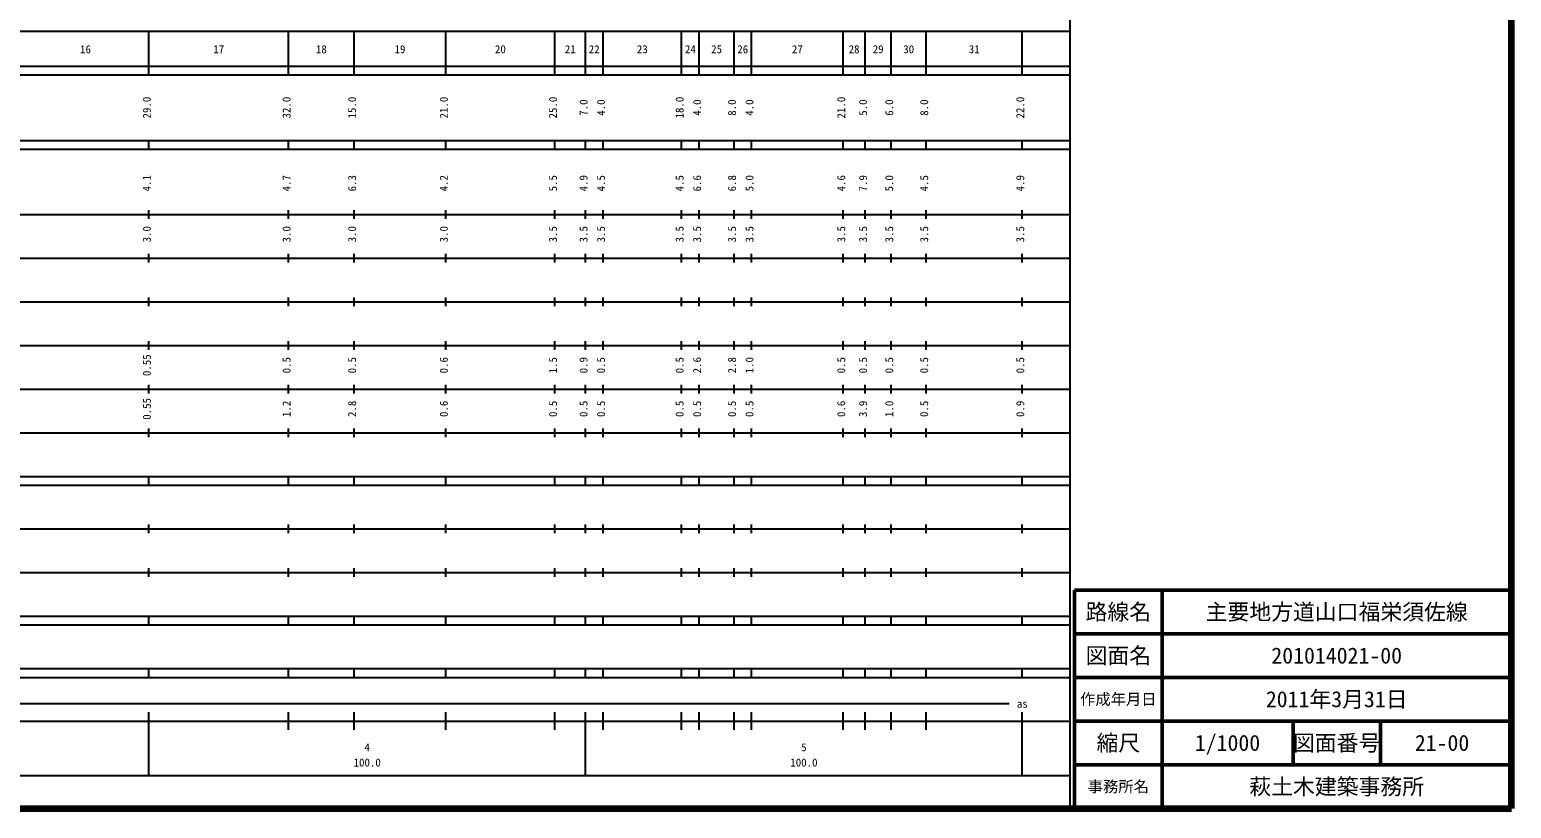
# Model space of a CAD drawing. Units: millimetres on the paper, enlarged 1000 times. Extents: x 40000 to 680000, y 20000 to 380000.
# Drawn here: x 340699 to 680000, y 20000 to 198357 of the extents above; entities that cross this region are included whole.
import ezdxf
from ezdxf.enums import TextEntityAlignment as Align

# ---------------------------------------------------------------- set-up
doc = ezdxf.new("R2010")
doc.units = ezdxf.units.MM
doc.header["$LTSCALE"] = 1000
for name, color, linetype, lineweight in [('M-TTL', 2, 'Continuous', 140), ('M-TTL-BAND', 7, 'Continuous', 25), ('M-TTL-FRAM', 2, 'Continuous', 50), ('M-TTL-LINE', 7, 'Continuous', 50)]:
    doc.layers.add(name, color=color, linetype=linetype, lineweight=lineweight)
doc.layers.add('M-TTL-TXT', color=7, linetype='Continuous')
doc.styles.add('ＭＳ ゴシック', font='')
doc.styles.get('ＭＳ ゴシック').set_extended_font_data('MS Gothic')

msp = doc.modelspace()

# ---------------------------------------------------------------- linework, layer by layer
at = {"layer": 'M-TTL'}
for p, q in [((680000, 20000), (680000, 380000)), ((40000, 20000), (680000, 20000))]:
    msp.add_line(p, q, dxfattribs=at)
at = {"layer": 'M-TTL-BAND'}
for p, q in [((579000, 20000), (579000, 370000)), ((68000, 198000), (579000, 198000)), ((368000, 188000), (368000, 198000)), ((400000, 188000), (400000, 198000)), ((415000, 188000), (415000, 198000)), ((436000, 188000), (436000, 198000)), ((461000, 188000), (461000, 198000)), ((468000, 188000), (468000, 198000)), ((472000, 188000), (472000, 198000)), ((490000, 188000), (490000, 198000)), ((494000, 188000), (494000, 198000)), ((502000, 188000), (502000, 198000)), ((506000, 188000), (506000, 198000)), ((527000, 188000), (527000, 198000)), ((532000, 188000), (532000, 198000)), ((538000, 188000), (538000, 198000)), ((546000, 188000), (546000, 198000)), ((568000, 188000), (568000, 198000)), ((40000, 190000), (579000, 190000)), ((40000, 188000), (579000, 188000)), ((40000, 173000), (579000, 173000)), ((40000, 171000), (579000, 171000)), ((368000, 171000), (368000, 173000)), ((400000, 171000), (400000, 173000)), ((415000, 171000), (415000, 173000)), ((436000, 171000), (436000, 173000)), ((461000, 171000), (461000, 173000)), ((468000, 171000), (468000, 173000)), ((472000, 171000), (472000, 173000)), ((490000, 171000), (490000, 173000)), ((494000, 171000), (494000, 173000)), ((502000, 171000), (502000, 173000)), ((506000, 171000), (506000, 173000)), ((527000, 171000), (527000, 173000)), ((532000, 171000), (532000, 173000)), ((538000, 171000), (538000, 173000)), ((546000, 171000), (546000, 173000)), ((568000, 171000), (568000, 173000)), ((368000, 155000), (368000, 157000)), ((400000, 155000), (400000, 157000)), ((415000, 155000), (415000, 157000)), ((436000, 155000), (436000, 157000)), ((461000, 155000), (461000, 157000)), ((468000, 155000), (468000, 157000)), ((472000, 155000), (472000, 157000)), ((490000, 155000), (490000, 157000)), ((494000, 155000), (494000, 157000)), ((502000, 155000), (502000, 157000)), ((506000, 155000), (506000, 157000)), ((527000, 155000), (527000, 157000)), ((532000, 155000), (532000, 157000)), ((538000, 155000), (538000, 157000)), ((546000, 155000), (546000, 157000)), ((568000, 155000), (568000, 157000)), ((40000, 156000), (579000, 156000)), ((46000, 146000), (579000, 146000)), ((368000, 145000), (368000, 147000)), ((400000, 145000), (400000, 147000)), ((415000, 145000), (415000, 147000)), ((436000, 145000), (436000, 147000)), ((461000, 145000), (461000, 147000)), ((468000, 145000), (468000, 147000)), ((472000, 145000), (472000, 147000)), ((490000, 145000), (490000, 147000)), ((494000, 145000), (494000, 147000)), ((502000, 145000), (502000, 147000)), ((506000, 145000), (506000, 147000)), ((527000, 145000), (527000, 147000)), ((532000, 145000), (532000, 147000)), ((538000, 145000), (538000, 147000)), ((546000, 145000), (546000, 147000)), ((568000, 145000), (568000, 147000)), ((52000, 136000), (579000, 136000)), ((368000, 135000), (368000, 137000)), ((400000, 135000), (400000, 137000)), ((415000, 135000), (415000, 137000)), ((436000, 135000), (436000, 137000)), ((461000, 135000), (461000, 137000)), ((468000, 135000), (468000, 137000)), ((472000, 135000), (472000, 137000)), ((490000, 135000), (490000, 137000)), ((494000, 135000), (494000, 137000)), ((502000, 135000), (502000, 137000)), ((506000, 135000), (506000, 137000)), ((527000, 135000), (527000, 137000)), ((532000, 135000), (532000, 137000)), ((538000, 135000), (538000, 137000)), ((546000, 135000), (546000, 137000)), ((568000, 135000), (568000, 137000)), ((46000, 126000), (579000, 126000)), ((368000, 125000), (368000, 127000)), ((400000, 125000), (400000, 127000)), ((415000, 125000), (415000, 127000)), ((436000, 125000), (436000, 127000)), ((461000, 125000), (461000, 127000)), ((468000, 125000), (468000, 127000)), ((472000, 125000), (472000, 127000)), ((490000, 125000), (490000, 127000)), ((494000, 125000), (494000, 127000)), ((502000, 125000), (502000, 127000)), ((506000, 125000), (506000, 127000)), ((527000, 125000), (527000, 127000)), ((532000, 125000), (532000, 127000)), ((538000, 125000), (538000, 127000)), ((546000, 125000), (546000, 127000)), ((568000, 125000), (568000, 127000)), ((52000, 116000), (579000, 116000)), ((368000, 115000), (368000, 117000)), ((400000, 115000), (400000, 117000)), ((415000, 115000), (415000, 117000)), ((436000, 115000), (436000, 117000)), ((461000, 115000), (461000, 117000)), ((468000, 115000), (468000, 117000)), ((472000, 115000), (472000, 117000)), ((490000, 115000), (490000, 117000)), ((494000, 115000), (494000, 117000)), ((502000, 115000), (502000, 117000)), ((506000, 115000), (506000, 117000)), ((527000, 115000), (527000, 117000)), ((532000, 115000), (532000, 117000)), ((538000, 115000), (538000, 117000)), ((546000, 115000), (546000, 117000)), ((568000, 115000), (568000, 117000)), ((46000, 106000), (579000, 106000)), ((368000, 105000), (368000, 107000)), ((400000, 105000), (400000, 107000)), ((415000, 105000), (415000, 107000)), ((436000, 105000), (436000, 107000)), ((461000, 105000), (461000, 107000)), ((468000, 105000), (468000, 107000)), ((472000, 105000), (472000, 107000)), ((490000, 105000), (490000, 107000)), ((494000, 105000), (494000, 107000)), ((502000, 105000), (502000, 107000)), ((506000, 105000), (506000, 107000)), ((527000, 105000), (527000, 107000)), ((532000, 105000), (532000, 107000)), ((538000, 105000), (538000, 107000)), ((546000, 105000), (546000, 107000)), ((568000, 105000), (568000, 107000)), ((40000, 96000), (579000, 96000)), ((368000, 94000), (368000, 96000)), ((400000, 94000), (400000, 96000)), ((415000, 94000), (415000, 96000)), ((436000, 94000), (436000, 96000)), ((461000, 94000), (461000, 96000)), ((468000, 94000), (468000, 96000)), ((472000, 94000), (472000, 96000)), ((490000, 94000), (490000, 96000)), ((494000, 94000), (494000, 96000)), ((502000, 94000), (502000, 96000)), ((506000, 94000), (506000, 96000)), ((527000, 94000), (527000, 96000)), ((532000, 94000), (532000, 96000)), ((538000, 94000), (538000, 96000)), ((546000, 94000), (546000, 96000)), ((568000, 94000), (568000, 96000)), ((40000, 94000), (579000, 94000)), ((368000, 83000), (368000, 85000)), ((400000, 83000), (400000, 85000)), ((415000, 83000), (415000, 85000)), ((436000, 83000), (436000, 85000)), ((461000, 83000), (461000, 85000)), ((468000, 83000), (468000, 85000)), ((472000, 83000), (472000, 85000)), ((490000, 83000), (490000, 85000)), ((494000, 83000), (494000, 85000)), ((502000, 83000), (502000, 85000)), ((506000, 83000), (506000, 85000)), ((527000, 83000), (527000, 85000)), ((532000, 83000), (532000, 85000)), ((538000, 83000), (538000, 85000)), ((546000, 83000), (546000, 85000)), ((568000, 83000), (568000, 85000)), ((49000, 84000), (579000, 84000)), ((368000, 73000), (368000, 75000)), ((400000, 73000), (400000, 75000)), ((415000, 73000), (415000, 75000)), ((436000, 73000), (436000, 75000)), ((461000, 73000), (461000, 75000)), ((468000, 73000), (468000, 75000)), ((472000, 73000), (472000, 75000)), ((490000, 73000), (490000, 75000)), ((494000, 73000), (494000, 75000)), ((502000, 73000), (502000, 75000)), ((506000, 73000), (506000, 75000)), ((527000, 73000), (527000, 75000)), ((532000, 73000), (532000, 75000)), ((538000, 73000), (538000, 75000)), ((546000, 73000), (546000, 75000)), ((568000, 73000), (568000, 75000)), ((40000, 74000), (579000, 74000)), ((40000, 64000), (579000, 64000)), ((40000, 62000), (579000, 62000)), ((368000, 62000), (368000, 64000)), ((400000, 62000), (400000, 64000)), ((415000, 62000), (415000, 64000)), ((436000, 62000), (436000, 64000)), ((461000, 62000), (461000, 64000)), ((468000, 62000), (468000, 64000)), ((472000, 62000), (472000, 64000)), ((490000, 62000), (490000, 64000)), ((494000, 62000), (494000, 64000)), ((502000, 62000), (502000, 64000)), ((506000, 62000), (506000, 64000)), ((527000, 62000), (527000, 64000)), ((532000, 62000), (532000, 64000)), ((538000, 62000), (538000, 64000)), ((546000, 62000), (546000, 64000)), ((568000, 62000), (568000, 64000)), ((40000, 52000), (579000, 52000)), ((368000, 50000), (368000, 52000)), ((400000, 50000), (400000, 52000)), ((415000, 50000), (415000, 52000)), ((436000, 50000), (436000, 52000)), ((461000, 50000), (461000, 52000)), ((468000, 50000), (468000, 52000)), ((472000, 50000), (472000, 52000)), ((490000, 50000), (490000, 52000)), ((494000, 50000), (494000, 52000)), ((502000, 50000), (502000, 52000)), ((506000, 50000), (506000, 52000)), ((527000, 50000), (527000, 52000)), ((532000, 50000), (532000, 52000)), ((538000, 50000), (538000, 52000)), ((546000, 50000), (546000, 52000)), ((568000, 50000), (568000, 52000)), ((40000, 50000), (579000, 50000)), ((71000, 44000), (565000, 44000)), ((368000, 27500), (368000, 42000)), ((400000, 38000), (400000, 42000)), ((415000, 38000), (415000, 42000)), ((436000, 38000), (436000, 42000)), ((461000, 38000), (461000, 42000)), ((468000, 27500), (468000, 42000)), ((472000, 38000), (472000, 42000)), ((490000, 38000), (490000, 42000)), ((494000, 38000), (494000, 42000)), ((502000, 38000), (502000, 42000)), ((506000, 38000), (506000, 42000)), ((527000, 38000), (527000, 42000)), ((532000, 38000), (532000, 42000)), ((538000, 38000), (538000, 42000)), ((546000, 38000), (546000, 42000)), ((568000, 27500), (568000, 42000)), ((40000, 40000), (579000, 40000)), ((68000, 27500), (579000, 27500))]:
    msp.add_line(p, q, dxfattribs=at)
at = {"layer": 'M-TTL-FRAM'}
for p, q in [((680000, 70000), (580000, 70000)), ((580000, 70000), (580000, 20000))]:
    msp.add_line(p, q, dxfattribs=at)
at = {"layer": 'M-TTL-LINE'}
for p, q in [((600000, 70000), (600000, 20000)), ((680000, 60000), (580000, 60000)), ((680000, 50000), (580000, 50000)), ((680000, 40000), (580000, 40000)), ((630000, 40000), (630000, 30000)), ((650000, 40000), (650000, 30000)), ((680000, 30000), (580000, 30000))]:
    msp.add_line(p, q, dxfattribs=at)

# ---------------------------------------------------------------- texts
at = {"layer": 'M-TTL-BAND', "style": 'ＭＳ ゴシック'}
for s, p in [('16', (353500, 192405)), ('17', (384000, 192405)), ('18', (407500, 192405)), ('19', (425500, 192405)), ('20', (448500, 192405)), ('21', (464500, 192405)), ('22', (470000, 192405)), ('23', (481000, 192405)), ('24', (492000, 192405)), ('25', (498000, 192405)), ('26', (504000, 192405)), ('27', (516500, 192405)), ('28', (529500, 192405)), ('29', (535000, 192405)), ('30', (542000, 192405)), ('31', (557000, 192405)), ('as', (568000, 42500)), ('4', (418000, 32523)), ('5', (518000, 32523)), ('100.0', (418000, 29033)), ('100.0', (518000, 29033))]:
    msp.add_text(s, height=1833, dxfattribs=at).set_placement(p, align=Align.BOTTOM_CENTER)
for s, p in [('29.0', (369000, 180500)), ('32.0', (401000, 180500)), ('15.0', (416000, 180500)), ('21.0', (437000, 180500)), ('25.0', (462000, 180500)), ('7.0', (469000, 180500)), ('4.0', (473000, 180500)), ('18.0', (491000, 180500)), ('4.0', (495000, 180500)), ('8.0', (503000, 180500)), ('4.0', (507000, 180500)), ('21.0', (528000, 180500)), ('5.0', (533000, 180500)), ('6.0', (539000, 180500)), ('8.0', (547000, 180500)), ('22.0', (569000, 180500)), ('4.1', (369000, 163174)), ('4.7', (401000, 163174)), ('6.3', (416000, 163174)), ('4.2', (437000, 163174)), ('5.5', (462000, 163174)), ('4.9', (469000, 163174)), ('4.5', (473000, 163174)), ('4.5', (491000, 163174)), ('6.6', (495000, 163174)), ('6.8', (503000, 163174)), ('5.0', (507000, 163174)), ('4.6', (528000, 163174)), ('7.9', (533000, 163174)), ('5.0', (539000, 163174)), ('4.5', (547000, 163174)), ('4.9', (569000, 163174)), ('3.0', (369000, 151500)), ('3.0', (401000, 151500)), ('3.0', (416000, 151500)), ('3.0', (437000, 151500)), ('3.5', (462000, 151500)), ('3.5', (469000, 151500)), ('3.5', (473000, 151500)), ('3.5', (491000, 151500)), ('3.5', (495000, 151500)), ('3.5', (503000, 151500)), ('3.5', (507000, 151500)), ('3.5', (528000, 151500)), ('3.5', (533000, 151500)), ('3.5', (539000, 151500)), ('3.5', (547000, 151500)), ('3.5', (569000, 151500)), ('0.55', (369000, 121500)), ('0.5', (401000, 121500)), ('0.5', (416000, 121500)), ('0.6', (437000, 121500)), ('1.5', (462000, 121500)), ('0.9', (469000, 121500)), ('0.5', (473000, 121500)), ('0.5', (491000, 121500)), ('2.6', (495000, 121500)), ('2.8', (503000, 121500)), ('1.0', (507000, 121500)), ('0.5', (528000, 121500)), ('0.5', (533000, 121500)), ('0.5', (539000, 121500)), ('0.5', (547000, 121500)), ('0.5', (569000, 121500)), ('0.55', (369000, 111500)), ('1.2', (401000, 111500)), ('2.8', (416000, 111500)), ('0.6', (437000, 111500)), ('0.5', (462000, 111500)), ('0.5', (469000, 111500)), ('0.5', (473000, 111500)), ('0.5', (491000, 111500)), ('0.5', (495000, 111500)), ('0.5', (503000, 111500)), ('0.5', (507000, 111500)), ('0.6', (528000, 111500)), ('3.9', (533000, 111500)), ('1.0', (539000, 111500)), ('0.5', (547000, 111500)), ('0.9', (569000, 111500))]:
    msp.add_text(s, height=1833, rotation=90, dxfattribs=at).set_placement(p, align=Align.BOTTOM_CENTER)
at = {"layer": 'M-TTL-TXT', "style": 'ＭＳ ゴシック'}
for s, height, p in [('路線名', 3666, (590000, 65000)), ('路線名', 3666, (590000, 65000)), ('主要地方道山口福栄須佐線', 3666, (640000, 65000)), ('図面名', 3666, (590000, 55000)), ('図面名', 3666, (590000, 55000)), ('201014021-00', 3666, (640000, 55000)), ('作成年月日', 2566, (590000, 45000)), ('作成年月日', 2566, (590000, 45000)), ('2011年3月31日', 3666, (640000, 45000)), ('縮尺', 3666, (590000, 35000)), ('縮尺', 3666, (590000, 35000)), ('1/1000', 3666, (615000, 35000)), ('図面番号', 3666, (640000, 35000)), ('図面番号', 3666, (640000, 35000)), ('21-00', 3666, (664125, 35000)), ('萩土木建築事務所', 3666, (640000, 25000)), ('事務所名', 2566, (590000, 25000)), ('事務所名', 2566, (590000, 25000))]:
    msp.add_text(s, height=height, dxfattribs=at).set_placement(p, align=Align.MIDDLE_CENTER)

doc.saveas('drawing.dxf')
